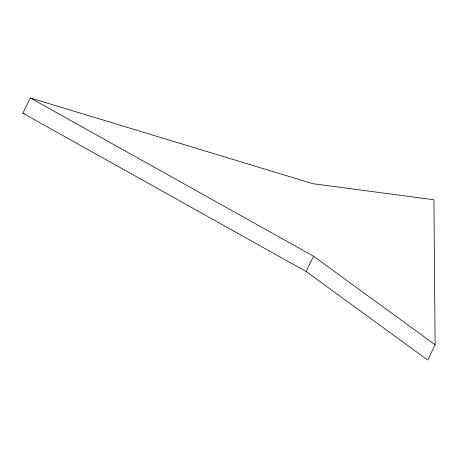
<?xml version="1.0" encoding="UTF-8"?>
<svg xmlns="http://www.w3.org/2000/svg" width="458" height="458" viewBox="0 0 458 458"><rect width="100%" height="100%" fill="white"/><g stroke="black" fill="none" stroke-linecap="round" stroke-linejoin="round"><path stroke-width="0.69" d="M22.9 113.223L30.291 97.932L312.963 183.715L433.938 199.762L435.1 344.777L427.709 360.068L306.15 271.514L22.9 113.223L24.268 113.636M306.15 271.514L313.541 256.222L30.291 97.932M313.541 256.222L435.1 344.777"/></g></svg>
